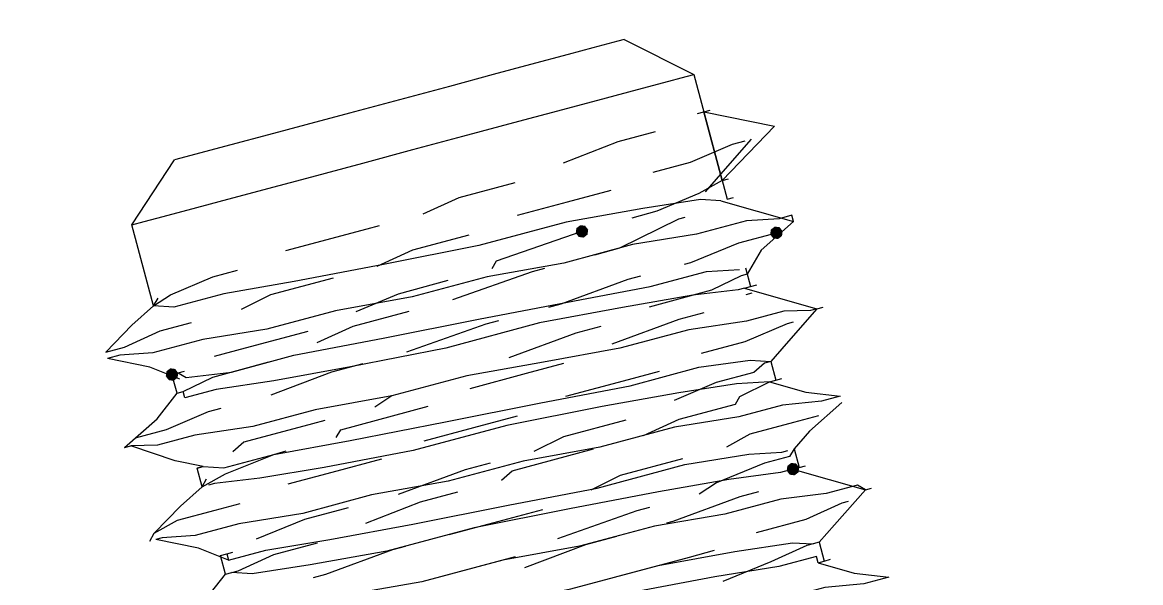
# Model space of a CAD drawing. Header units: millimetres. Extents: x 89051 to 218395, y -330386 to -125649.
# Drawn here: x 90773.2 to 90794.13, y -128360.69 to -128350.19 of the extents above; entities that cross this region are included whole.
import ezdxf

# ---------------------------------------------------------------- set-up
doc = ezdxf.new("R2010")
doc.units = ezdxf.units.MM
doc.header["$LTSCALE"] = 13
doc.layers.add('C00-00-00', color=7, linetype='Continuous')
doc.layers.add('标注、文本', color=3, linetype='Continuous', lineweight=25)
doc.styles.get("Standard").update_dxf_attribs({"font": 'gbenor.shx', "bigfont": 'gbcbig.shx'})
doc.dimstyles.new('1-15', dxfattribs={"dimscale": 20, "dimtxt": 3.5, "dimasz": 2, "dimexe": 1.5, "dimexo": 0.5, "dimgap": 0.5, "dimtad": 1, "dimtoh": 1, "dimdec": 1, "dimdsep": 46, "dimtxsty": 'Standard', "dimcen": 2.5, "dimclrd": 3, "dimclre": 3, "dimclrt": 3, "dimadec": 0, "dimazin": 2, "dimtfac": 1, "dimtdec": 1, "dimtmove": 0, "dimatfit": 2, "dimfxl": 1, "dimarcsym": 0})

# ---------------------------------------------------------------- blocks, each defined once
blk = doc.blocks.new('225635')
at = {"layer": 'C00-00-00'}
h = blk.add_hatch(color=256, dxfattribs=at)
h.dxf.hatch_style = 2
h.paths.add_polyline_path([(72519.609, -125566.899), (72519.523, -125566.934), (72519.488, -125567.02), (72519.523, -125567.105), (72519.609, -125567.141), (72519.694, -125567.105), (72519.73, -125567.02), (72519.694, -125566.934)])
h = blk.add_hatch(color=256, dxfattribs=at)
h.dxf.hatch_style = 2
h.paths.add_polyline_path([(72511.501, -125567.504), (72511.416, -125567.539), (72511.38, -125567.625), (72511.416, -125567.71), (72511.501, -125567.746), (72511.587, -125567.71), (72511.622, -125567.625), (72511.587, -125567.539)])
h = blk.add_hatch(color=256, dxfattribs=at)
h.dxf.hatch_style = 2
h.paths.add_polyline_path([(72523.118, -125567.867), (72523.033, -125567.902), (72522.997, -125567.988), (72523.033, -125568.073), (72523.118, -125568.109), (72523.204, -125568.073), (72523.239, -125567.988), (72523.204, -125567.902)])
h = blk.add_hatch(color=256, dxfattribs=at)
h.dxf.hatch_style = 2
h.paths.add_polyline_path([(72522.271, -125572.223), (72522.186, -125572.259), (72522.15, -125572.344), (72522.186, -125572.43), (72522.271, -125572.465), (72522.356, -125572.43), (72522.392, -125572.344), (72522.356, -125572.259)])
at = {"layer": 'C00-00-00', "lineweight": 15}
for points in [[(72511.501, -125564.721), (72512.59, -125563.753)], [(72516.947, -125563.753), (72515.979, -125563.753), (72515.132, -125563.753), (72514.406, -125563.753), (72513.679, -125563.753), (72513.074, -125563.753), (72512.711, -125563.753), (72512.59, -125563.753)], [(72521.303, -125563.753), (72521.182, -125563.753), (72520.698, -125563.753), (72520.214, -125563.753), (72519.488, -125563.753), (72518.762, -125563.753), (72517.915, -125563.753), (72516.947, -125563.753)], [(72521.303, -125563.753), (72522.392, -125564.721)], [(72511.501, -125566.294), (72511.501, -125564.721)], [(72511.501, -125564.721), (72511.743, -125564.721), (72511.985, -125564.721), (72512.59, -125564.721), (72513.195, -125564.721), (72514.043, -125564.721), (72514.89, -125564.721), (72515.979, -125564.721), (72516.947, -125564.721)], [(72516.947, -125564.721), (72517.915, -125564.721), (72519.004, -125564.721), (72519.851, -125564.721), (72520.698, -125564.721), (72521.303, -125564.721), (72521.908, -125564.721), (72522.15, -125564.721), (72522.392, -125564.721)], [(72522.392, -125564.721), (72522.392, -125567.141)], [(72519.609, -125565.689), (72520.698, -125565.568)], [(72520.698, -125565.568), (72521.424, -125565.568)], [(72522.271, -125565.447), (72522.392, -125565.447)], [(72522.392, -125565.447), (72522.513, -125565.447)], [(72522.392, -125566.778), (72522.392, -125565.447)], [(72522.392, -125565.447), (72523.602, -125566.052)], [(72514.164, -125565.931), (72515.737, -125565.931)], [(72515.737, -125565.931), (72515.979, -125565.931)], [(72516.826, -125565.931), (72517.552, -125565.81)], [(72517.552, -125565.81), (72518.641, -125565.81)], [(72511.501, -125566.294), (72511.864, -125566.173)], [(72511.501, -125566.294), (72511.622, -125566.173)], [(72511.864, -125566.173), (72512.711, -125566.052)], [(72512.711, -125566.052), (72513.195, -125566.052)], [(72521.908, -125566.294), (72522.755, -125566.173)], [(72523.602, -125566.052), (72522.392, -125566.778)], [(72523.118, -125566.173), (72522.392, -125566.657)], [(72522.755, -125566.173), (72522.997, -125566.173)], [(72510.412, -125566.899), (72511.017, -125566.536), (72511.501, -125566.294)], [(72522.271, -125567.141), (72521.908, -125567.02), (72520.819, -125566.899), (72519.367, -125566.778), (72517.673, -125566.778), (72515.858, -125566.657), (72514.164, -125566.536), (72512.832, -125566.415), (72511.864, -125566.415), (72511.501, -125566.294)], [(72518.52, -125566.415), (72519.488, -125566.415)], [(72519.488, -125566.415), (72520.335, -125566.415)], [(72521.182, -125566.294), (72521.908, -125566.294)], [(72515.737, -125566.657), (72516.463, -125566.536)], [(72516.463, -125566.536), (72517.552, -125566.536)], [(72510.775, -125566.899), (72511.501, -125566.778)], [(72511.501, -125566.778), (72512.106, -125566.778)], [(72513.074, -125566.778), (72513.679, -125566.657)], [(72513.679, -125566.657), (72514.89, -125566.657)], [(72522.392, -125566.778), (72521.908, -125566.899)], [(72522.392, -125566.657), (72522.029, -125566.899)], [(72522.392, -125566.778), (72522.513, -125566.778)], [(72510.412, -125566.899), (72510.775, -125566.899)], [(72511.622, -125567.746), (72511.138, -125567.383), (72510.412, -125567.02)], [(72523.481, -125567.867), (72523.481, -125567.746), (72523.239, -125567.746), (72522.634, -125567.625), (72521.666, -125567.625), (72520.456, -125567.504), (72519.125, -125567.504), (72517.673, -125567.383), (72516.221, -125567.383), (72514.769, -125567.262), (72513.437, -125567.262), (72512.227, -125567.141), (72511.259, -125567.141), (72510.654, -125567.02), (72510.412, -125567.02)], [(72519.609, -125567.02), (72517.915, -125567.141)], [(72521.061, -125567.02), (72520.577, -125567.02)], [(72521.908, -125566.899), (72521.061, -125567.02)], [(72517.915, -125567.141), (72517.794, -125567.262)], [(72522.271, -125567.141), (72522.876, -125567.504), (72523.481, -125567.867)], [(72522.392, -125567.141), (72522.513, -125567.141)], [(72515.979, -125567.262), (72515.132, -125567.383)], [(72516.947, -125567.262), (72515.979, -125567.262)], [(72520.214, -125567.504), (72521.424, -125567.262)], [(72521.424, -125567.262), (72521.545, -125567.262)], [(72511.501, -125567.625), (72511.622, -125567.625)], [(72511.501, -125567.988), (72511.501, -125567.625)], [(72511.622, -125567.625), (72511.743, -125567.625)], [(72511.622, -125567.625), (72511.743, -125567.746), (72512.59, -125567.867), (72513.8, -125567.867), (72515.495, -125567.988), (72517.31, -125568.109), (72519.004, -125568.23), (72520.577, -125568.351), (72521.666, -125568.351), (72522.271, -125568.472)], [(72512.953, -125567.504), (72512.348, -125567.504)], [(72514.164, -125567.504), (72512.953, -125567.504)], [(72514.285, -125567.746), (72515.011, -125567.625)], [(72515.011, -125567.625), (72516.1, -125567.625)], [(72516.947, -125567.625), (72518.52, -125567.504)], [(72518.52, -125567.504), (72518.762, -125567.504)], [(72519.73, -125567.504), (72520.214, -125567.504)], [(72511.622, -125567.988), (72512.227, -125567.867)], [(72512.227, -125567.867), (72513.316, -125567.867)], [(72523.481, -125567.867), (72522.755, -125568.23), (72522.392, -125568.593)], [(72510.291, -125568.714), (72511.017, -125568.351), (72511.501, -125567.988)], [(72511.501, -125567.988), (72511.622, -125567.988)], [(72522.271, -125568.835), (72522.15, -125568.835), (72521.303, -125568.714), (72519.972, -125568.593), (72518.399, -125568.472), (72516.584, -125568.472), (72514.769, -125568.351), (72513.316, -125568.23), (72512.227, -125568.109), (72511.622, -125568.109), (72511.622, -125567.988)], [(72521.424, -125568.109), (72522.392, -125567.988)], [(72522.392, -125567.988), (72523.118, -125567.988)], [(72515.858, -125568.351), (72517.431, -125568.23)], [(72517.431, -125568.23), (72517.673, -125568.23)], [(72518.641, -125568.23), (72518.883, -125568.23)], [(72518.883, -125568.23), (72520.214, -125568.109)], [(72520.214, -125568.109), (72520.456, -125568.109)], [(72521.303, -125568.109), (72521.424, -125568.109)], [(72511.138, -125568.593), (72511.985, -125568.472)], [(72511.985, -125568.472), (72512.227, -125568.472)], [(72513.195, -125568.472), (72514.406, -125568.351)], [(72514.406, -125568.351), (72515.011, -125568.351)], [(72522.392, -125568.472), (72522.392, -125568.835)], [(72510.291, -125568.714), (72510.412, -125568.714)], [(72511.622, -125569.44), (72511.138, -125569.198), (72510.412, -125568.714)], [(72523.481, -125569.561), (72523.36, -125569.561), (72522.876, -125569.44), (72522.15, -125569.44), (72521.061, -125569.319), (72519.73, -125569.319), (72518.278, -125569.198), (72516.826, -125569.077), (72515.374, -125569.077), (72513.922, -125568.956), (72512.711, -125568.956), (72511.622, -125568.835), (72510.896, -125568.835), (72510.412, -125568.714)], [(72510.533, -125568.593), (72511.138, -125568.593)], [(72521.666, -125568.714), (72520.456, -125568.714)], [(72522.271, -125568.593), (72521.666, -125568.714)], [(72522.392, -125568.593), (72522.271, -125568.593)], [(72519.004, -125568.835), (72517.673, -125568.956)], [(72519.488, -125568.835), (72519.004, -125568.835)], [(72522.271, -125568.835), (72522.392, -125568.835)], [(72522.271, -125568.835), (72522.876, -125569.198), (72523.481, -125569.561)], [(72522.392, -125568.835), (72522.513, -125568.835)], [(72515.374, -125569.077), (72515.011, -125569.198)], [(72516.826, -125569.077), (72515.374, -125569.077)], [(72519.609, -125569.198), (72520.94, -125569.077)], [(72520.94, -125569.077), (72521.424, -125569.077)], [(72522.271, -125568.956), (72522.392, -125568.956)], [(72512.469, -125569.198), (72512.227, -125569.319)], [(72513.8, -125569.198), (72512.469, -125569.198)], [(72514.043, -125569.198), (72513.8, -125569.198)], [(72516.826, -125569.319), (72517.915, -125569.319)], [(72517.915, -125569.319), (72518.641, -125569.319)], [(72511.622, -125569.44), (72511.501, -125569.44)], [(72511.501, -125569.44), (72511.622, -125569.44)], [(72511.501, -125569.44), (72511.622, -125569.44)], [(72511.501, -125569.803), (72511.501, -125569.44)], [(72511.622, -125569.44), (72511.985, -125569.561), (72512.953, -125569.561), (72514.406, -125569.682), (72516.221, -125569.803), (72518.036, -125569.924), (72519.73, -125570.045), (72521.061, -125570.045), (72522.029, -125570.166), (72522.392, -125570.287), (72522.271, -125570.287)], [(72514.164, -125569.561), (72514.285, -125569.44)], [(72514.285, -125569.44), (72515.979, -125569.44)], [(72511.501, -125569.803), (72511.985, -125569.682)], [(72511.501, -125569.803), (72511.622, -125569.682)], [(72511.985, -125569.682), (72512.953, -125569.561)], [(72512.953, -125569.561), (72513.195, -125569.561)], [(72522.029, -125569.803), (72522.876, -125569.682)], [(72523.481, -125569.561), (72522.755, -125570.045), (72522.392, -125570.287)], [(72522.876, -125569.682), (72522.997, -125569.682)], [(72523.481, -125569.561), (72523.602, -125569.561)], [(72510.412, -125570.408), (72511.017, -125570.045), (72511.501, -125569.803)], [(72522.271, -125570.65), (72521.666, -125570.529), (72520.577, -125570.408), (72519.125, -125570.287), (72517.31, -125570.166), (72515.495, -125570.166), (72513.8, -125570.045), (72512.59, -125569.924), (72511.743, -125569.803), (72511.622, -125569.803)], [(72518.52, -125569.924), (72519.73, -125569.924)], [(72519.73, -125569.924), (72520.335, -125569.924)], [(72521.182, -125569.803), (72522.029, -125569.803)], [(72513.074, -125570.166), (72513.922, -125570.166)], [(72513.922, -125570.166), (72514.89, -125570.166)], [(72515.737, -125570.045), (72516.705, -125570.045)], [(72516.705, -125570.045), (72517.552, -125570.045)], [(72510.412, -125570.408), (72510.896, -125570.287)], [(72510.896, -125570.287), (72511.622, -125570.287)], [(72511.622, -125570.287), (72512.106, -125570.287)], [(72522.271, -125570.287), (72522.029, -125570.408)], [(72522.392, -125570.287), (72522.271, -125570.287)], [(72522.392, -125570.287), (72522.392, -125570.65)], [(72510.291, -125570.529), (72510.412, -125570.408)], [(72511.622, -125571.255), (72511.138, -125570.892), (72510.412, -125570.529)], [(72523.481, -125571.255), (72523.118, -125571.255), (72522.392, -125571.134), (72521.545, -125571.134), (72520.335, -125571.013), (72518.883, -125571.013), (72517.431, -125570.892), (72515.979, -125570.892), (72514.527, -125570.771), (72513.195, -125570.771), (72511.985, -125570.65), (72511.138, -125570.65), (72510.533, -125570.529), (72510.412, -125570.529)], [(72521.303, -125570.408), (72520.456, -125570.529)], [(72522.029, -125570.408), (72521.303, -125570.408)], [(72516.342, -125570.771), (72515.011, -125570.892)], [(72516.826, -125570.771), (72516.342, -125570.771)], [(72518.278, -125570.65), (72517.673, -125570.771)], [(72519.488, -125570.65), (72518.278, -125570.65)], [(72521.545, -125570.892), (72521.666, -125570.771)], [(72521.666, -125570.771), (72522.271, -125570.65)], [(72522.271, -125570.65), (72522.392, -125570.65)], [(72522.271, -125570.65), (72522.876, -125571.013), (72523.481, -125571.255)], [(72522.392, -125570.65), (72522.513, -125570.65)], [(72513.195, -125570.892), (72512.227, -125571.013)], [(72514.043, -125570.892), (72513.195, -125570.892)], [(72516.947, -125571.134), (72517.189, -125571.013)], [(72517.189, -125571.013), (72518.762, -125571.013)], [(72519.73, -125571.013), (72520.456, -125570.892)], [(72520.456, -125570.892), (72521.545, -125570.892)], [(72511.501, -125571.134), (72511.622, -125571.134)], [(72511.501, -125571.497), (72511.501, -125571.134)], [(72511.622, -125571.134), (72511.743, -125571.134)], [(72511.622, -125571.134), (72511.622, -125571.255), (72512.348, -125571.255), (72513.558, -125571.376), (72515.132, -125571.497), (72516.947, -125571.618), (72518.641, -125571.739), (72520.335, -125571.739), (72521.545, -125571.86), (72522.15, -125571.981), (72522.271, -125571.981)], [(72514.285, -125571.255), (72515.374, -125571.134)], [(72515.374, -125571.134), (72516.1, -125571.134)], [(72511.743, -125571.497), (72512.469, -125571.376)], [(72512.469, -125571.376), (72513.316, -125571.376)], [(72523.481, -125571.376), (72522.755, -125571.739), (72522.392, -125571.981)], [(72510.412, -125572.223), (72511.017, -125571.86), (72511.501, -125571.497)], [(72511.501, -125571.497), (72511.622, -125571.497)], [(72511.622, -125571.497), (72511.743, -125571.497)], [(72522.271, -125572.344), (72522.029, -125572.344), (72521.061, -125572.223), (72519.73, -125572.102), (72518.036, -125571.981), (72516.221, -125571.86), (72514.527, -125571.86), (72513.074, -125571.739), (72511.985, -125571.618), (72511.622, -125571.497)], [(72518.52, -125571.739), (72519.125, -125571.618)], [(72519.125, -125571.618), (72520.335, -125571.618)], [(72521.182, -125571.618), (72521.666, -125571.497)], [(72521.666, -125571.497), (72522.513, -125571.497)], [(72522.513, -125571.497), (72522.997, -125571.497)], [(72513.316, -125571.981), (72514.648, -125571.86)], [(72514.648, -125571.86), (72514.89, -125571.86)], [(72515.737, -125571.86), (72516.1, -125571.86)], [(72516.1, -125571.86), (72517.552, -125571.86)], [(72513.074, -125571.981), (72513.316, -125571.981)], [(72522.392, -125571.981), (72522.271, -125572.102)], [(72522.392, -125571.981), (72522.392, -125572.344)], [(72523.481, -125573.07), (72523.36, -125572.949), (72522.755, -125572.949), (72521.908, -125572.828), (72520.819, -125572.828), (72519.488, -125572.707), (72518.036, -125572.707), (72516.584, -125572.586), (72515.011, -125572.586), (72513.679, -125572.465), (72512.469, -125572.465), (72511.501, -125572.344), (72510.775, -125572.344), (72510.412, -125572.223)], [(72520.819, -125572.223), (72520.456, -125572.344)], [(72521.787, -125572.102), (72520.819, -125572.223)], [(72522.271, -125572.102), (72521.787, -125572.102)], [(72519.246, -125572.344), (72517.673, -125572.465)], [(72519.488, -125572.344), (72519.246, -125572.344)], [(72522.271, -125572.344), (72522.876, -125572.707), (72523.481, -125573.07)], [(72522.392, -125572.344), (72522.513, -125572.344)], [(72515.737, -125572.586), (72515.011, -125572.586)], [(72516.826, -125572.586), (72515.737, -125572.586)], [(72519.851, -125572.707), (72521.182, -125572.586)], [(72521.182, -125572.586), (72521.545, -125572.586)], [(72516.947, -125572.828), (72518.157, -125572.707)], [(72518.157, -125572.707), (72518.762, -125572.707)], [(72519.73, -125572.707), (72519.851, -125572.707)], [(72511.622, -125572.949), (72511.864, -125572.949), (72512.711, -125573.07), (72514.164, -125573.191), (72515.858, -125573.312), (72517.673, -125573.433), (72519.367, -125573.433), (72520.819, -125573.554), (72521.908, -125573.675), (72522.271, -125573.796)], [(72523.481, -125573.07), (72522.755, -125573.554), (72522.392, -125573.796)], [(72523.481, -125573.07), (72523.602, -125573.07)], [(72522.271, -125574.159), (72522.271, -125574.038), (72521.545, -125574.038), (72520.335, -125573.917), (72518.762, -125573.796), (72516.947, -125573.675), (72515.132, -125573.554), (72513.558, -125573.554), (72512.348, -125573.433), (72511.622, -125573.312)], [(72521.303, -125573.312), (72522.271, -125573.312)], [(72522.271, -125573.312), (72522.997, -125573.191)], [(72522.997, -125573.191), (72523.118, -125573.191)], [(72518.641, -125573.433), (72519.972, -125573.433)], [(72519.972, -125573.433), (72520.456, -125573.433)], [(72523.481, -125574.764), (72522.997, -125574.764), (72522.271, -125574.643), (72521.303, -125574.643), (72520.093, -125574.522), (72518.641, -125574.522), (72517.189, -125574.401), (72515.616, -125574.28), (72514.285, -125574.28), (72512.953, -125574.159), (72511.864, -125574.159), (72511.017, -125574.038), (72510.533, -125574.038), (72510.412, -125573.917)], [(72521.424, -125573.917), (72520.456, -125574.038)], [(72522.15, -125573.796), (72521.424, -125573.917)], [(72522.271, -125573.796), (72522.15, -125573.796)], [(72522.392, -125573.796), (72522.271, -125573.796)], [(72522.392, -125573.796), (72522.392, -125574.159)], [(72522.271, -125574.159), (72522.392, -125574.159)], [(72522.271, -125574.159), (72522.876, -125574.522), (72523.481, -125574.764)], [(72522.392, -125574.159), (72522.513, -125574.159)]]:
    blk.add_lwpolyline(points, dxfattribs=at)
blk = doc.blocks.new('*D535')
at = {"layer": 'Defpoints', "color": 0, "transparency": 16777216}
for p in [(90832.237, -128386.823), (90697.877, -128422.824), (91011.015, -128531.206), (90697.877, -128544.927), (90832.237, -128580.928)]:
    blk.add_point(p, dxfattribs=at)
at = {"layer": '标注、文本', "color": 3, "lineweight": -2, "transparency": 16777216}
for p, q in [((90841.896, -128384.235), (91023.555, -128335.559)), ((90841.896, -128583.517), (91023.555, -128632.192))]:
    blk.add_line(p, q, dxfattribs=at)
blk.add_arc((90470.031, -128483.876), 543.051, 349.22124, 10.77876, dxfattribs=at)
at = {"layer": '标注、文本', "color": 3, "transparency": 16777216}
for points in [[(90997.002, -128383.803), (91009.999, -128380.829), (90994.578, -128343.324)], [(91009.999, -128586.923), (90997.002, -128583.948), (90994.578, -128624.428)]]:
    blk.add_solid(points, dxfattribs=at)
at = {"layer": '标注、文本', "color": 3, "transparency": 16777216, "insert": (90968.082, -128483.876), "char_height": 70, "attachment_point": 5, "rotation": 90}
blk.add_mtext('30°', dxfattribs=at)

msp = doc.modelspace()

# ---------------------------------------------------------------- block references
at = {"layer": '标注、文本', "rotation": 14.99999999996748}
msp.add_blockref('225635', (-11764.027, -25835.138), dxfattribs=at)

# ---------------------------------------------------------------- dimensions: what is measured, and where the dimension line sits
at = {"layer": '标注、文本'}
dim = msp.add_angular_dim_2l(base=(91011.015, -128531.206), line1=((90697.877, -128544.927), (90832.237, -128580.928)), line2=((90697.877, -128422.824), (90832.237, -128386.823)), dimstyle='1-15', dxfattribs=at)
dim.commit()
dim.dimension.update_dxf_attribs({"geometry": '*D535', "text_midpoint": (90968.082, -128483.876)})

doc.saveas('drawing.dxf')
